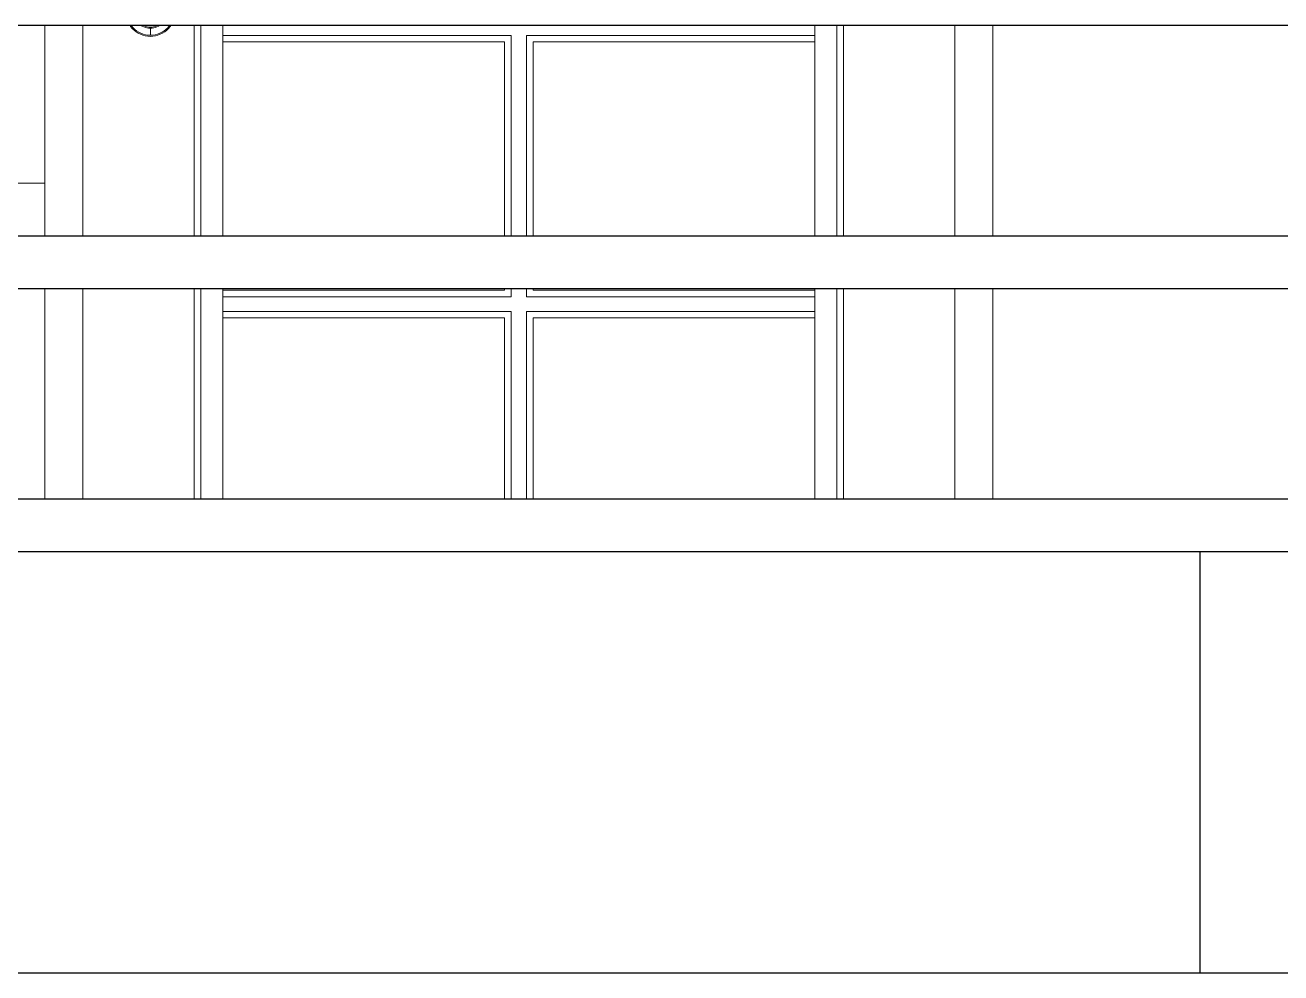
# Model space of a CAD drawing. Header units: inches. Extents: x -10117506 to -5032697, y -6529230 to -3253155.
# Drawn here: x -5060196.8 to -5060149.11, y -3256378 to -3256342 of the extents above; entities that cross this region are included whole.
import ezdxf

# ---------------------------------------------------------------- set-up
doc = ezdxf.new("R2010")
doc.units = ezdxf.units.IN
doc.header["$LTSCALE"] = 2
doc.header["$MEASUREMENT"] = 0
doc.layers.get('0').update_dxf_attribs({"linetype": 'CONTINUOUS'})
doc.layers.add('window', color=4, linetype='CONTINUOUS', lineweight=13)

msp = doc.modelspace()

# ---------------------------------------------------------------- linework, layer by layer
at = {"ltscale": 0.5}
for p, q in [((-5060332.938, -3256341.996), (-5059908.914, -3256341.996)), ((-5060332.938, -3256349.996), (-5059908.914, -3256349.996)), ((-5060332.938, -3256351.996), (-5059908.914, -3256351.996)), ((-5060332.938, -3256359.996), (-5059908.914, -3256359.996)), ((-5060332.938, -3256361.996), (-5059908.914, -3256361.996)), ((-5060152.175, -3256377.996), (-5060152.175, -3256361.996)), ((-5060342.966, -3256377.996), (-5059903.914, -3256377.996))]:
    msp.add_line(p, q, dxfattribs=at)
at = {"layer": 'window'}
for p, q in [((-5060196.054, -3256341.996), (-5060196.054, -3256349.996)), ((-5060194.608, -3256341.996), (-5060194.608, -3256349.996)), ((-5060192.832, -3256341.996), (-5060192.796, -3256342.051)), ((-5060192.796, -3256342.051), (-5060192.735, -3256342.124)), ((-5060192.784, -3256341.996), (-5060192.763, -3256342.028)), ((-5060192.763, -3256342.028), (-5060192.705, -3256342.098)), ((-5060192.705, -3256342.098), (-5060192.64, -3256342.161)), ((-5060192.416, -3256341.996), (-5060192.407, -3256342.003)), ((-5060192.407, -3256342.003), (-5060192.354, -3256342.036)), ((-5060192.354, -3256342.036), (-5060192.297, -3256342.064)), ((-5060192.333, -3256342), (-5060192.338, -3256341.996)), ((-5060192.28, -3256342.026), (-5060192.333, -3256342)), ((-5060192.297, -3256342.064), (-5060192.238, -3256342.086)), ((-5060192.225, -3256342.046), (-5060192.28, -3256342.026)), ((-5060192.238, -3256342.086), (-5060192.177, -3256342.101)), ((-5060192.168, -3256342.06), (-5060192.225, -3256342.046)), ((-5060192.177, -3256342.101), (-5060192.114, -3256342.11)), ((-5060192.11, -3256342.069), (-5060192.168, -3256342.06)), ((-5060192.114, -3256342.11), (-5060192.047, -3256342.113)), ((-5060192.047, -3256342.071), (-5060192.11, -3256342.069)), ((-5060191.984, -3256342.069), (-5060192.047, -3256342.071)), ((-5060192.047, -3256342.113), (-5060191.98, -3256342.11)), ((-5060191.926, -3256342.06), (-5060191.984, -3256342.069)), ((-5060191.98, -3256342.11), (-5060191.918, -3256342.101)), ((-5060191.869, -3256342.046), (-5060191.926, -3256342.06)), ((-5060191.918, -3256342.101), (-5060191.856, -3256342.086)), ((-5060191.814, -3256342.026), (-5060191.869, -3256342.046)), ((-5060191.856, -3256342.086), (-5060191.797, -3256342.064)), ((-5060191.762, -3256342), (-5060191.814, -3256342.026)), ((-5060191.797, -3256342.064), (-5060191.74, -3256342.036)), ((-5060191.756, -3256341.996), (-5060191.762, -3256342)), ((-5060191.74, -3256342.036), (-5060191.687, -3256342.003)), ((-5060191.687, -3256342.003), (-5060191.679, -3256341.996)), ((-5060191.454, -3256342.161), (-5060191.389, -3256342.098)), ((-5060191.389, -3256342.098), (-5060191.331, -3256342.028)), ((-5060191.359, -3256342.124), (-5060191.298, -3256342.051)), ((-5060191.331, -3256342.028), (-5060191.31, -3256341.996)), ((-5060191.298, -3256342.051), (-5060191.262, -3256341.996)), ((-5060190.378, -3256341.996), (-5060190.378, -3256349.996)), ((-5060190.126, -3256349.996), (-5060190.126, -3256341.996)), ((-5060189.298, -3256349.996), (-5060189.298, -3256341.996)), ((-5060166.81, -3256349.996), (-5060166.81, -3256341.996)), ((-5060165.982, -3256341.996), (-5060165.982, -3256349.996)), ((-5060165.73, -3256349.996), (-5060165.73, -3256341.996)), ((-5060161.5, -3256349.996), (-5060161.5, -3256341.996)), ((-5060160.054, -3256349.996), (-5060160.054, -3256341.996)), ((-5060192.735, -3256342.124), (-5060192.667, -3256342.191)), ((-5060192.667, -3256342.191), (-5060192.592, -3256342.25)), ((-5060192.64, -3256342.161), (-5060192.568, -3256342.218)), ((-5060192.592, -3256342.25), (-5060192.51, -3256342.301)), ((-5060192.568, -3256342.218), (-5060192.49, -3256342.267)), ((-5060192.51, -3256342.301), (-5060192.424, -3256342.343)), ((-5060192.49, -3256342.267), (-5060192.408, -3256342.307)), ((-5060192.424, -3256342.343), (-5060192.333, -3256342.376)), ((-5060192.408, -3256342.307), (-5060192.321, -3256342.339)), ((-5060192.333, -3256342.376), (-5060192.24, -3256342.4)), ((-5060192.321, -3256342.339), (-5060192.232, -3256342.361)), ((-5060192.24, -3256342.4), (-5060192.047, -3256342.428)), ((-5060192.232, -3256342.361), (-5060192.14, -3256342.375)), ((-5060192.14, -3256342.375), (-5060192.047, -3256342.378)), ((-5060192.047, -3256342.378), (-5060192.047, -3256342.113)), ((-5060192.047, -3256342.378), (-5060191.954, -3256342.375)), ((-5060192.047, -3256342.428), (-5060191.855, -3256342.4)), ((-5060191.954, -3256342.375), (-5060191.863, -3256342.361)), ((-5060191.863, -3256342.361), (-5060191.773, -3256342.339)), ((-5060191.855, -3256342.4), (-5060191.761, -3256342.376)), ((-5060191.773, -3256342.339), (-5060191.687, -3256342.307)), ((-5060191.761, -3256342.376), (-5060191.67, -3256342.343)), ((-5060191.687, -3256342.307), (-5060191.604, -3256342.267)), ((-5060191.67, -3256342.343), (-5060191.584, -3256342.301)), ((-5060191.604, -3256342.267), (-5060191.526, -3256342.218)), ((-5060191.584, -3256342.301), (-5060191.503, -3256342.25)), ((-5060191.526, -3256342.218), (-5060191.454, -3256342.161)), ((-5060191.503, -3256342.25), (-5060191.427, -3256342.191)), ((-5060191.427, -3256342.191), (-5060191.359, -3256342.124)), ((-5060189.298, -3256342.392), (-5060178.342, -3256342.392)), ((-5060178.342, -3256342.392), (-5060178.342, -3256349.996)), ((-5060177.766, -3256349.996), (-5060177.766, -3256342.392)), ((-5060177.766, -3256342.392), (-5060166.81, -3256342.392)), ((-5060189.298, -3256342.637), (-5060178.594, -3256342.637)), ((-5060178.594, -3256342.637), (-5060178.594, -3256349.996)), ((-5060177.514, -3256342.637), (-5060177.514, -3256349.996)), ((-5060177.514, -3256342.637), (-5060166.81, -3256342.637)), ((-5060250.054, -3256347.996), (-5060196.054, -3256347.996)), ((-5060196.054, -3256351.996), (-5060196.054, -3256359.996)), ((-5060194.608, -3256351.996), (-5060194.608, -3256359.996)), ((-5060190.378, -3256351.996), (-5060190.378, -3256359.996)), ((-5060190.126, -3256359.996), (-5060190.126, -3256351.996)), ((-5060189.298, -3256359.996), (-5060189.298, -3256351.996)), ((-5060189.298, -3256352.066), (-5060178.594, -3256352.066)), ((-5060178.594, -3256351.996), (-5060178.594, -3256352.066)), ((-5060178.342, -3256351.996), (-5060178.342, -3256352.311)), ((-5060177.766, -3256352.311), (-5060177.766, -3256351.996)), ((-5060177.514, -3256351.996), (-5060177.514, -3256352.066)), ((-5060177.514, -3256352.066), (-5060166.81, -3256352.066)), ((-5060166.81, -3256359.996), (-5060166.81, -3256351.996)), ((-5060165.982, -3256351.996), (-5060165.982, -3256359.996)), ((-5060165.73, -3256359.996), (-5060165.73, -3256351.996)), ((-5060161.5, -3256359.996), (-5060161.5, -3256351.996)), ((-5060160.054, -3256359.996), (-5060160.054, -3256351.996)), ((-5060178.342, -3256352.311), (-5060189.298, -3256352.311)), ((-5060166.81, -3256352.311), (-5060177.766, -3256352.311)), ((-5060189.298, -3256352.869), (-5060178.342, -3256352.869)), ((-5060178.342, -3256352.869), (-5060178.342, -3256359.996)), ((-5060177.766, -3256359.996), (-5060177.766, -3256352.869)), ((-5060177.766, -3256352.869), (-5060166.81, -3256352.869)), ((-5060189.298, -3256353.114), (-5060178.594, -3256353.114)), ((-5060178.594, -3256353.114), (-5060178.594, -3256359.996)), ((-5060177.514, -3256353.114), (-5060177.514, -3256359.996)), ((-5060177.514, -3256353.114), (-5060166.81, -3256353.114))]:
    msp.add_line(p, q, dxfattribs=at)

doc.saveas('drawing.dxf')
